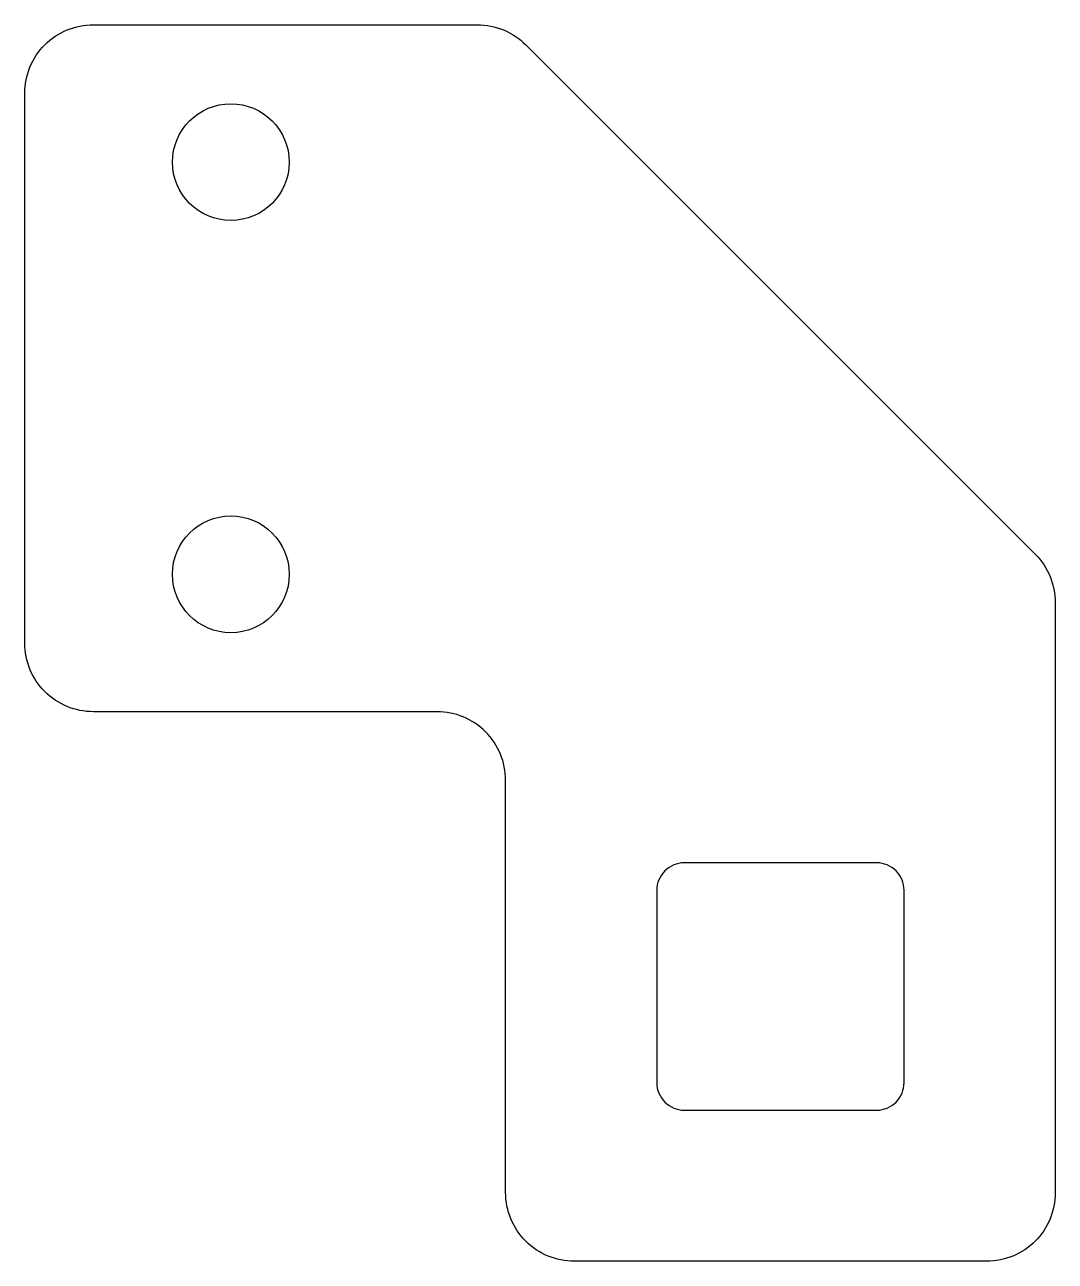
# Model space of a CAD drawing. Extents: x -35 to 40, y -40 to 50.
import ezdxf

# ---------------------------------------------------------------- set-up
doc = ezdxf.new("R2010")
doc.units = 0

msp = doc.modelspace()

# ---------------------------------------------------------------- linework, layer by layer
at = {"layer": '1'}
for points in [[(40, 7.929), (40, -35, -0.414214), (35, -40), (5, -40, -0.414214), (0, -35), (0, -5, 0.414214), (-5, 0), (-30, 0, -0.414214), (-35, 5), (-35, 45, -0.414214), (-30, 50), (-2.071, 50, -0.198912), (1.464, 48.536), (38.536, 11.464, -0.198912)], [(29, -13, 0.414214), (27, -11), (13, -11, 0.414214), (11, -13), (11, -27, 0.414214), (13, -29), (27, -29, 0.414214), (29, -27)]]:
    msp.add_lwpolyline(points, format="xyb", close=True, dxfattribs=at)
for centre in [(-20, 40), (-20, 10)]:
    msp.add_circle(centre, 4.25, dxfattribs=at)

doc.saveas('drawing.dxf')
